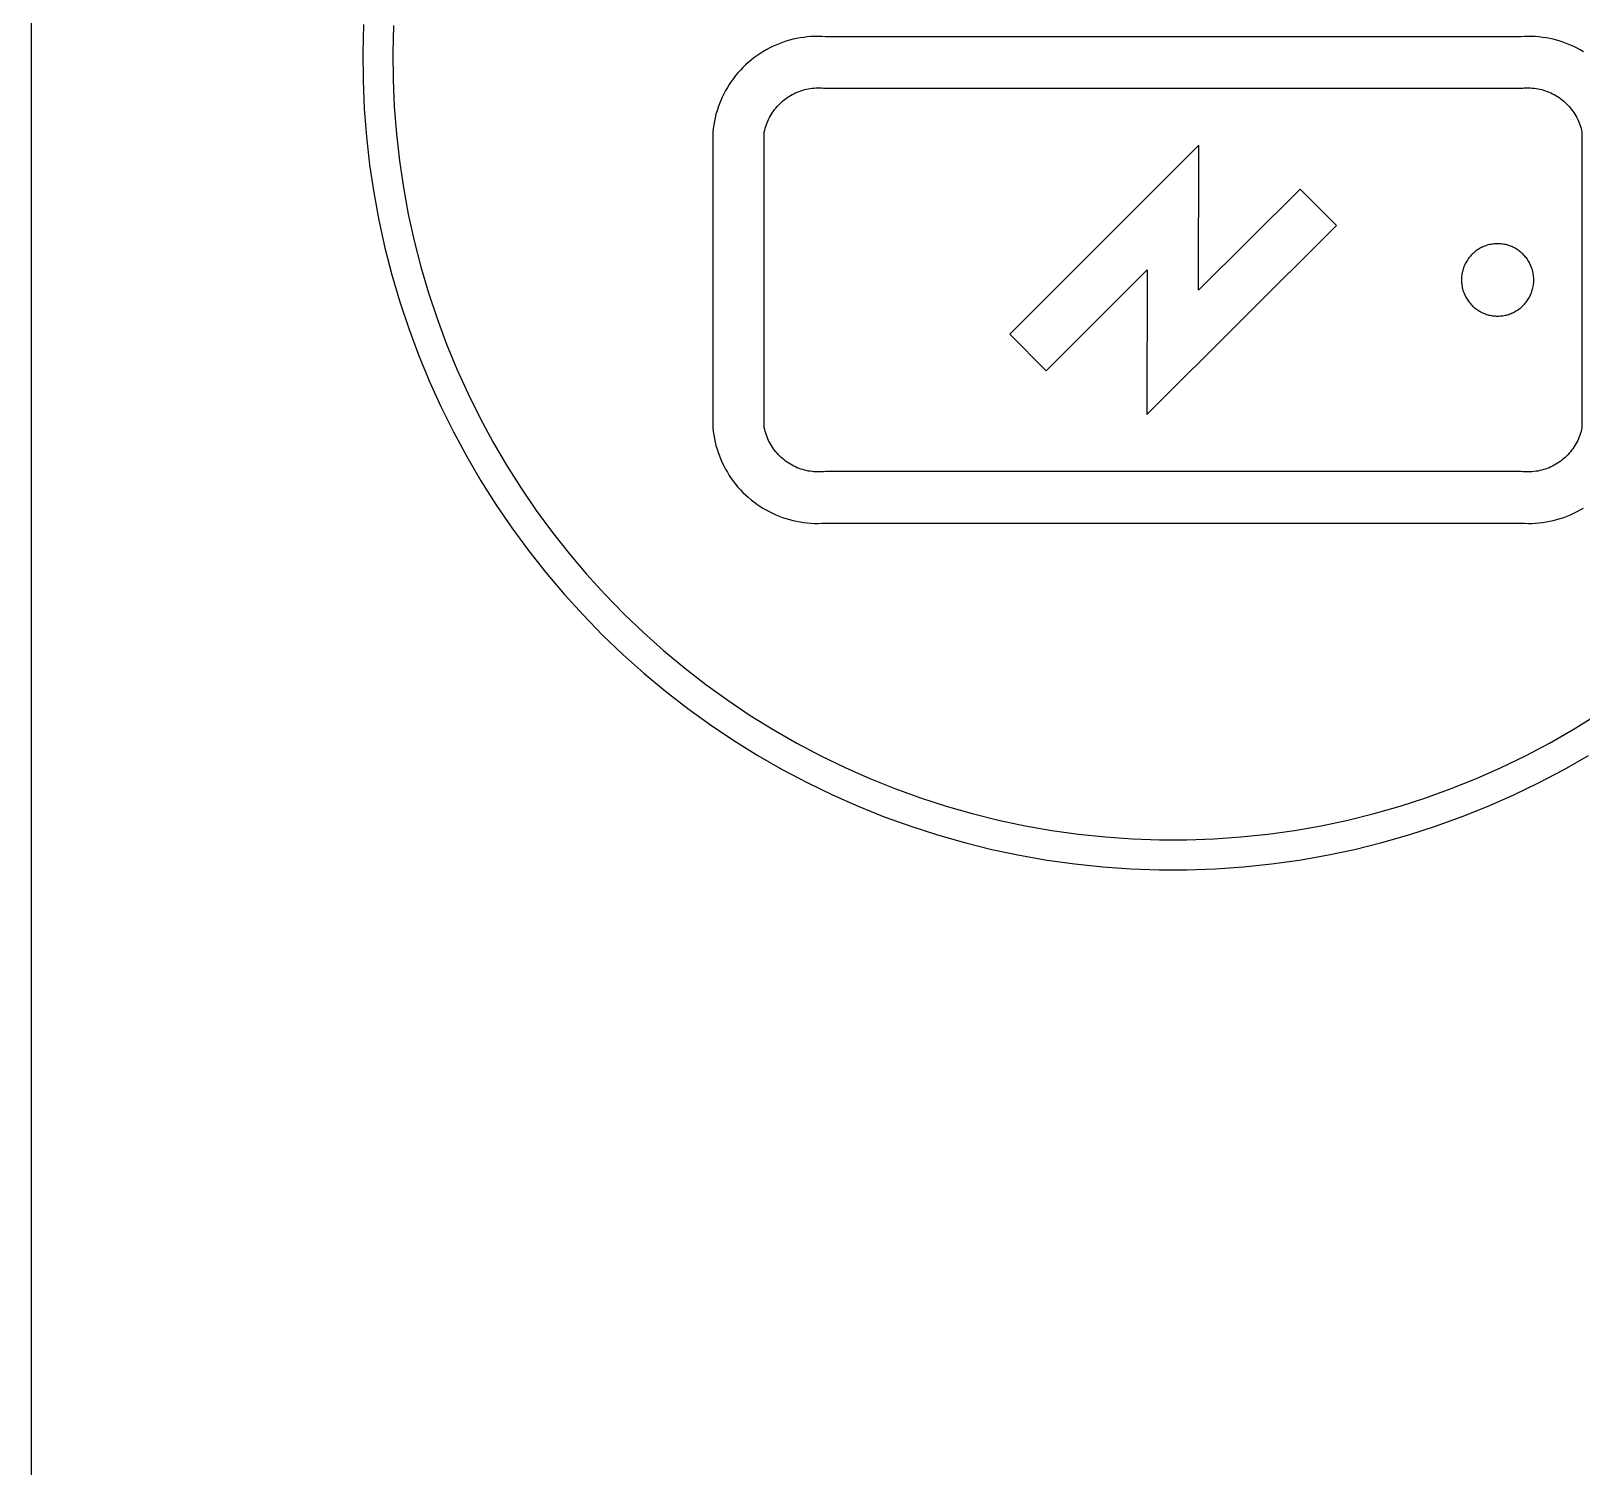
# Model space of a CAD drawing. Header units: millimetres. Extents: x 430 to 4403, y -1522 to 1254.
# Drawn here: x 1899.8 to 1951.5, y -530.8 to -482.9 of the extents above; entities that cross this region are included whole.
import ezdxf

# ---------------------------------------------------------------- set-up
doc = ezdxf.new("R2010")
doc.units = ezdxf.units.MM
doc.header["$MEASUREMENT"] = 0
doc.layers.add('Utwórz2D linie widoczne', color=7, linetype='Continuous', true_color=0x000000)

msp = doc.modelspace()

# ---------------------------------------------------------------- linework, layer by layer
at = {"layer": 'Utwórz2D linie widoczne'}
for p, q in [((1899.814, -351.85), (1899.797, -614.949)), ((1910.876, -482.725), (1910.852, -483.662)), ((1911.875, -482.768), (1911.852, -483.67)), ((1925.423, -483.176), (1925.304, -483.198)), ((1925.543, -483.158), (1925.423, -483.176)), ((1925.663, -483.144), (1925.543, -483.158)), ((1925.784, -483.134), (1925.663, -483.144)), ((1925.905, -483.129), (1925.784, -483.134)), ((1926.026, -483.128), (1925.905, -483.129)), ((1926.147, -483.13), (1926.026, -483.128)), ((1926.268, -483.137), (1926.147, -483.13)), ((1949.436, -483.137), (1926.268, -483.137)), ((1949.557, -483.13), (1949.436, -483.137)), ((1949.678, -483.128), (1949.557, -483.13)), ((1949.799, -483.129), (1949.678, -483.128)), ((1949.92, -483.134), (1949.799, -483.129)), ((1950.041, -483.144), (1949.92, -483.134)), ((1950.161, -483.158), (1950.041, -483.144)), ((1950.281, -483.176), (1950.161, -483.158)), ((1950.4, -483.198), (1950.281, -483.176)), ((1910.852, -483.662), (1910.86, -484.599)), ((1911.852, -483.67), (1911.86, -484.573)), ((1924.08, -483.703), (1923.98, -483.771)), ((1924.182, -483.638), (1924.08, -483.703)), ((1924.287, -483.577), (1924.182, -483.638)), ((1924.393, -483.52), (1924.287, -483.577)), ((1924.502, -483.466), (1924.393, -483.52)), ((1924.612, -483.416), (1924.502, -483.466)), ((1924.724, -483.37), (1924.612, -483.416)), ((1924.837, -483.327), (1924.724, -483.37)), ((1924.952, -483.289), (1924.837, -483.327)), ((1925.068, -483.255), (1924.952, -483.289)), ((1925.186, -483.224), (1925.068, -483.255)), ((1925.304, -483.198), (1925.186, -483.224)), ((1950.518, -483.224), (1950.4, -483.198)), ((1950.636, -483.255), (1950.518, -483.224)), ((1950.752, -483.289), (1950.636, -483.255)), ((1950.867, -483.327), (1950.752, -483.289)), ((1950.98, -483.37), (1950.867, -483.327)), ((1951.092, -483.416), (1950.98, -483.37)), ((1951.202, -483.466), (1951.092, -483.416)), ((1951.311, -483.52), (1951.202, -483.466)), ((1951.417, -483.577), (1951.311, -483.52)), ((1951.522, -483.638), (1951.417, -483.577)), ((1923.518, -484.162), (1923.434, -484.249)), ((1923.605, -484.077), (1923.518, -484.162)), ((1923.694, -483.996), (1923.605, -484.077)), ((1923.787, -483.918), (1923.694, -483.996)), ((1923.882, -483.843), (1923.787, -483.918)), ((1923.98, -483.771), (1923.882, -483.843)), ((1910.86, -484.599), (1910.901, -485.535)), ((1911.86, -484.573), (1911.899, -485.474)), ((1923.062, -484.726), (1922.998, -484.829)), ((1923.13, -484.626), (1923.062, -484.726)), ((1923.201, -484.528), (1923.13, -484.626)), ((1923.275, -484.432), (1923.201, -484.528)), ((1923.353, -484.339), (1923.275, -484.432)), ((1923.434, -484.249), (1923.353, -484.339)), ((1922.828, -485.15), (1922.778, -485.26)), ((1922.881, -485.041), (1922.828, -485.15)), ((1922.938, -484.934), (1922.881, -485.041)), ((1922.998, -484.829), (1922.938, -484.934)), ((1924.838, -485.284), (1924.887, -485.244)), ((1924.887, -485.244), (1924.938, -485.204)), ((1924.938, -485.204), (1924.99, -485.167)), ((1924.99, -485.167), (1925.043, -485.132)), ((1925.043, -485.132), (1925.098, -485.098)), ((1925.098, -485.098), (1925.154, -485.066)), ((1925.154, -485.066), (1925.21, -485.037)), ((1925.21, -485.037), (1925.268, -485.009)), ((1925.268, -485.009), (1925.327, -484.983)), ((1925.327, -484.983), (1925.386, -484.96)), ((1925.386, -484.96), (1925.446, -484.938)), ((1925.446, -484.938), (1925.508, -484.918)), ((1925.508, -484.918), (1925.569, -484.901)), ((1925.569, -484.901), (1925.631, -484.886)), ((1925.631, -484.886), (1925.694, -484.873)), ((1925.694, -484.873), (1925.757, -484.862)), ((1925.757, -484.862), (1925.821, -484.853)), ((1925.821, -484.853), (1925.884, -484.847)), ((1925.884, -484.847), (1925.948, -484.842)), ((1925.948, -484.842), (1926.012, -484.84)), ((1926.012, -484.84), (1926.076, -484.84)), ((1926.076, -484.84), (1926.14, -484.843)), ((1926.14, -484.843), (1926.204, -484.847)), ((1926.204, -484.847), (1926.268, -484.854)), ((1926.268, -484.854), (1949.436, -484.854)), ((1949.436, -484.854), (1949.5, -484.847)), ((1949.5, -484.847), (1949.564, -484.843)), ((1949.564, -484.843), (1949.628, -484.84)), ((1949.628, -484.84), (1949.692, -484.84)), ((1949.692, -484.84), (1949.756, -484.842)), ((1949.756, -484.842), (1949.82, -484.847)), ((1949.82, -484.847), (1949.883, -484.853)), ((1949.883, -484.853), (1949.947, -484.862)), ((1949.947, -484.862), (1950.01, -484.873)), ((1950.01, -484.873), (1950.073, -484.886)), ((1950.073, -484.886), (1950.135, -484.901)), ((1950.135, -484.901), (1950.196, -484.918)), ((1950.196, -484.918), (1950.257, -484.938)), ((1950.257, -484.938), (1950.318, -484.96)), ((1950.318, -484.96), (1950.377, -484.983)), ((1950.377, -484.983), (1950.436, -485.009)), ((1950.436, -485.009), (1950.494, -485.037)), ((1950.494, -485.037), (1950.55, -485.066)), ((1950.55, -485.066), (1950.606, -485.098)), ((1950.606, -485.098), (1950.661, -485.132)), ((1950.661, -485.132), (1950.714, -485.167)), ((1950.714, -485.167), (1950.766, -485.204)), ((1950.766, -485.204), (1950.817, -485.244)), ((1950.817, -485.244), (1950.866, -485.284)), ((1910.901, -485.535), (1910.974, -486.469)), ((1911.899, -485.474), (1911.969, -486.374)), ((1922.62, -485.718), (1922.59, -485.835)), ((1922.654, -485.602), (1922.62, -485.718)), ((1922.691, -485.486), (1922.654, -485.602)), ((1922.733, -485.373), (1922.691, -485.486)), ((1922.778, -485.26), (1922.733, -485.373)), ((1924.432, -485.776), (1924.465, -485.721)), ((1924.465, -485.721), (1924.499, -485.667)), ((1924.499, -485.667), (1924.536, -485.614)), ((1924.536, -485.614), (1924.574, -485.563)), ((1924.574, -485.563), (1924.614, -485.513)), ((1924.614, -485.513), (1924.655, -485.464)), ((1924.655, -485.464), (1924.699, -485.417)), ((1924.699, -485.417), (1924.743, -485.371)), ((1924.743, -485.371), (1924.79, -485.327)), ((1924.79, -485.327), (1924.838, -485.284)), ((1950.866, -485.284), (1950.914, -485.327)), ((1950.914, -485.327), (1950.961, -485.371)), ((1950.961, -485.371), (1951.005, -485.417)), ((1951.005, -485.417), (1951.049, -485.464)), ((1951.049, -485.464), (1951.09, -485.513)), ((1951.09, -485.513), (1951.13, -485.563)), ((1951.13, -485.563), (1951.168, -485.614)), ((1951.168, -485.614), (1951.205, -485.667)), ((1951.205, -485.667), (1951.239, -485.721)), ((1951.239, -485.721), (1951.272, -485.776)), ((1922.526, -486.193), (1922.513, -486.313)), ((1922.543, -486.073), (1922.526, -486.193)), ((1922.565, -485.954), (1922.543, -486.073)), ((1922.59, -485.835), (1922.565, -485.954)), ((1924.23, -486.313), (1924.244, -486.251)), ((1924.244, -486.251), (1924.26, -486.189)), ((1924.26, -486.189), (1924.279, -486.127)), ((1924.279, -486.127), (1924.299, -486.067)), ((1924.299, -486.067), (1924.322, -486.007)), ((1924.322, -486.007), (1924.346, -485.948)), ((1924.346, -485.948), (1924.373, -485.89)), ((1924.373, -485.89), (1924.402, -485.832)), ((1924.402, -485.832), (1924.432, -485.776)), ((1951.272, -485.776), (1951.302, -485.832)), ((1951.302, -485.832), (1951.331, -485.89)), ((1951.331, -485.89), (1951.358, -485.948)), ((1951.358, -485.948), (1951.382, -486.007)), ((1951.382, -486.007), (1951.405, -486.067)), ((1951.405, -486.067), (1951.425, -486.127)), ((1951.425, -486.127), (1951.444, -486.189)), ((1951.444, -486.189), (1951.46, -486.251)), ((1951.46, -486.251), (1951.474, -486.313)), ((1910.974, -486.469), (1911.08, -487.401)), ((1911.969, -486.374), (1912.071, -487.271)), ((1922.513, -486.313), (1922.513, -496.165)), ((1924.23, -496.165), (1924.23, -486.313)), ((1938.706, -486.747), (1932.409, -493.05)), ((1938.7, -491.585), (1938.706, -486.747)), ((1951.474, -486.313), (1951.474, -496.165)), ((1912.071, -487.271), (1912.204, -488.164)), ((1911.08, -487.401), (1911.217, -488.328)), ((1911.217, -488.328), (1911.387, -489.249)), ((1912.204, -488.164), (1912.367, -489.051)), ((1942.079, -488.216), (1938.7, -491.585)), ((1943.291, -489.431), (1942.079, -488.216)), ((1911.387, -489.249), (1911.589, -490.165)), ((1912.367, -489.051), (1912.562, -489.933)), ((1936.978, -495.728), (1943.291, -489.431)), ((1911.589, -490.165), (1911.823, -491.072)), ((1912.562, -489.933), (1912.787, -490.807)), ((1947.786, -490.413), (1947.758, -490.444)), ((1947.815, -490.383), (1947.786, -490.413)), ((1947.846, -490.354), (1947.815, -490.383)), ((1947.877, -490.326), (1947.846, -490.354)), ((1947.909, -490.299), (1947.877, -490.326)), ((1947.942, -490.274), (1947.909, -490.299)), ((1947.976, -490.249), (1947.942, -490.274)), ((1948.011, -490.226), (1947.976, -490.249)), ((1948.046, -490.204), (1948.011, -490.226)), ((1948.083, -490.183), (1948.046, -490.204)), ((1948.12, -490.164), (1948.083, -490.183)), ((1948.157, -490.145), (1948.12, -490.164)), ((1948.196, -490.128), (1948.157, -490.145)), ((1948.234, -490.113), (1948.196, -490.128)), ((1948.274, -490.099), (1948.234, -490.113)), ((1948.314, -490.086), (1948.274, -490.099)), ((1948.354, -490.074), (1948.314, -490.086)), ((1948.394, -490.064), (1948.354, -490.074)), ((1948.435, -490.056), (1948.394, -490.064)), ((1948.477, -490.048), (1948.435, -490.056)), ((1948.518, -490.043), (1948.477, -490.048)), ((1948.56, -490.038), (1948.518, -490.043)), ((1948.601, -490.035), (1948.56, -490.038)), ((1948.643, -490.034), (1948.601, -490.035)), ((1948.685, -490.034), (1948.643, -490.034)), ((1948.727, -490.035), (1948.685, -490.034)), ((1948.769, -490.038), (1948.727, -490.035)), ((1948.81, -490.043), (1948.769, -490.038)), ((1948.852, -490.048), (1948.81, -490.043)), ((1948.893, -490.056), (1948.852, -490.048)), ((1948.934, -490.064), (1948.893, -490.056)), ((1948.974, -490.074), (1948.934, -490.064)), ((1949.015, -490.086), (1948.974, -490.074)), ((1949.054, -490.099), (1949.015, -490.086)), ((1949.094, -490.113), (1949.054, -490.099)), ((1949.133, -490.128), (1949.094, -490.113)), ((1949.171, -490.145), (1949.133, -490.128)), ((1949.208, -490.164), (1949.171, -490.145)), ((1949.245, -490.183), (1949.208, -490.164)), ((1949.282, -490.204), (1949.245, -490.183)), ((1949.317, -490.226), (1949.282, -490.204)), ((1949.352, -490.249), (1949.317, -490.226)), ((1949.386, -490.274), (1949.352, -490.249)), ((1949.419, -490.299), (1949.386, -490.274)), ((1949.451, -490.326), (1949.419, -490.299)), ((1949.482, -490.354), (1949.451, -490.326)), ((1949.513, -490.383), (1949.482, -490.354)), ((1949.542, -490.413), (1949.513, -490.383)), ((1949.57, -490.444), (1949.542, -490.413)), ((1912.787, -490.807), (1913.042, -491.672)), ((1933.623, -494.263), (1936.984, -490.9)), ((1936.984, -490.9), (1936.978, -495.728)), ((1947.502, -490.919), (1947.492, -490.959)), ((1947.514, -490.878), (1947.502, -490.919)), ((1947.527, -490.839), (1947.514, -490.878)), ((1947.542, -490.8), (1947.527, -490.839)), ((1947.558, -490.761), (1947.542, -490.8)), ((1947.575, -490.723), (1947.558, -490.761)), ((1947.593, -490.685), (1947.575, -490.723)), ((1947.613, -490.648), (1947.593, -490.685)), ((1947.634, -490.612), (1947.613, -490.648)), ((1947.657, -490.577), (1947.634, -490.612)), ((1947.68, -490.542), (1947.657, -490.577)), ((1947.705, -490.509), (1947.68, -490.542)), ((1947.731, -490.476), (1947.705, -490.509)), ((1947.758, -490.444), (1947.731, -490.476)), ((1949.597, -490.476), (1949.57, -490.444)), ((1949.623, -490.509), (1949.597, -490.476)), ((1949.648, -490.542), (1949.623, -490.509)), ((1949.671, -490.577), (1949.648, -490.542)), ((1949.694, -490.612), (1949.671, -490.577)), ((1949.715, -490.648), (1949.694, -490.612)), ((1949.735, -490.685), (1949.715, -490.648)), ((1949.753, -490.723), (1949.735, -490.685)), ((1949.771, -490.761), (1949.753, -490.723)), ((1949.786, -490.8), (1949.771, -490.761)), ((1949.801, -490.839), (1949.786, -490.8)), ((1949.814, -490.878), (1949.801, -490.839)), ((1949.826, -490.919), (1949.814, -490.878)), ((1949.836, -490.959), (1949.826, -490.919)), ((1911.823, -491.072), (1912.087, -491.971)), ((1947.461, -491.166), (1947.459, -491.208)), ((1947.459, -491.208), (1947.459, -491.249)), ((1947.459, -491.249), (1947.46, -491.291)), ((1947.46, -491.291), (1947.462, -491.333)), ((1947.464, -491.124), (1947.461, -491.166)), ((1947.462, -491.333), (1947.466, -491.375)), ((1947.469, -491.082), (1947.464, -491.124)), ((1947.466, -491.375), (1947.472, -491.416)), ((1947.475, -491.041), (1947.469, -491.082)), ((1947.472, -491.416), (1947.479, -491.457)), ((1947.483, -491), (1947.475, -491.041)), ((1947.492, -490.959), (1947.483, -491)), ((1949.845, -491), (1949.836, -490.959)), ((1949.853, -491.041), (1949.845, -491)), ((1949.849, -491.457), (1949.856, -491.416)), ((1949.859, -491.082), (1949.853, -491.041)), ((1949.856, -491.416), (1949.862, -491.375)), ((1949.864, -491.124), (1949.859, -491.082)), ((1949.862, -491.375), (1949.866, -491.333)), ((1949.867, -491.166), (1949.864, -491.124)), ((1949.866, -491.333), (1949.868, -491.291)), ((1949.869, -491.208), (1949.867, -491.166)), ((1949.868, -491.291), (1949.869, -491.249)), ((1949.869, -491.249), (1949.869, -491.208)), ((1912.087, -491.971), (1912.383, -492.861)), ((1913.042, -491.672), (1913.326, -492.529)), ((1947.479, -491.457), (1947.487, -491.498)), ((1947.487, -491.498), (1947.497, -491.539)), ((1947.497, -491.539), (1947.508, -491.579)), ((1947.508, -491.579), (1947.52, -491.619)), ((1947.52, -491.619), (1947.534, -491.659)), ((1947.534, -491.659), (1947.549, -491.698)), ((1947.549, -491.698), (1947.566, -491.736)), ((1947.566, -491.736), (1947.584, -491.774)), ((1947.584, -491.774), (1947.603, -491.811)), ((1947.603, -491.811), (1947.624, -491.848)), ((1947.624, -491.848), (1947.645, -491.883)), ((1947.645, -491.883), (1947.668, -491.918)), ((1947.668, -491.918), (1947.693, -491.952)), ((1947.693, -491.952), (1947.718, -491.986)), ((1949.61, -491.986), (1949.635, -491.952)), ((1949.635, -491.952), (1949.66, -491.918)), ((1949.66, -491.918), (1949.683, -491.883)), ((1949.683, -491.883), (1949.704, -491.848)), ((1949.704, -491.848), (1949.725, -491.811)), ((1949.725, -491.811), (1949.744, -491.774)), ((1949.744, -491.774), (1949.762, -491.736)), ((1949.762, -491.736), (1949.779, -491.698)), ((1949.779, -491.698), (1949.794, -491.659)), ((1949.794, -491.659), (1949.808, -491.619)), ((1949.808, -491.619), (1949.82, -491.579)), ((1949.82, -491.579), (1949.831, -491.539)), ((1949.831, -491.539), (1949.841, -491.498)), ((1949.841, -491.498), (1949.849, -491.457)), ((1947.718, -491.986), (1947.744, -492.018)), ((1947.744, -492.018), (1947.772, -492.05)), ((1947.772, -492.05), (1947.801, -492.08)), ((1947.801, -492.08), (1947.83, -492.11)), ((1947.83, -492.11), (1947.861, -492.138)), ((1947.861, -492.138), (1947.893, -492.165)), ((1947.893, -492.165), (1947.925, -492.191)), ((1947.925, -492.191), (1947.959, -492.217)), ((1947.959, -492.217), (1947.993, -492.24)), ((1947.993, -492.24), (1948.029, -492.263)), ((1948.029, -492.263), (1948.064, -492.285)), ((1948.064, -492.285), (1948.101, -492.305)), ((1948.101, -492.305), (1948.138, -492.324)), ((1948.138, -492.324), (1948.176, -492.341)), ((1948.176, -492.341), (1948.215, -492.357)), ((1948.215, -492.357), (1948.254, -492.372)), ((1948.254, -492.372), (1948.294, -492.386)), ((1948.294, -492.386), (1948.334, -492.398)), ((1948.334, -492.398), (1948.374, -492.409)), ((1948.374, -492.409), (1948.415, -492.418)), ((1948.415, -492.418), (1948.456, -492.426)), ((1948.456, -492.426), (1948.497, -492.433)), ((1948.497, -492.433), (1948.539, -492.438)), ((1948.539, -492.438), (1948.58, -492.441)), ((1948.58, -492.441), (1948.622, -492.444)), ((1948.622, -492.444), (1948.664, -492.444)), ((1948.664, -492.444), (1948.706, -492.444)), ((1948.706, -492.444), (1948.748, -492.441)), ((1948.748, -492.441), (1948.789, -492.438)), ((1948.789, -492.438), (1948.831, -492.433)), ((1948.831, -492.433), (1948.872, -492.426)), ((1948.872, -492.426), (1948.913, -492.418)), ((1948.913, -492.418), (1948.954, -492.409)), ((1948.954, -492.409), (1948.995, -492.398)), ((1948.995, -492.398), (1949.035, -492.386)), ((1949.035, -492.386), (1949.074, -492.372)), ((1949.074, -492.372), (1949.113, -492.357)), ((1949.113, -492.357), (1949.152, -492.341)), ((1949.152, -492.341), (1949.19, -492.324)), ((1949.19, -492.324), (1949.227, -492.305)), ((1949.227, -492.305), (1949.264, -492.285)), ((1949.264, -492.285), (1949.3, -492.263)), ((1949.3, -492.263), (1949.335, -492.24)), ((1949.335, -492.24), (1949.369, -492.217)), ((1949.369, -492.217), (1949.403, -492.191)), ((1949.403, -492.191), (1949.435, -492.165)), ((1949.435, -492.165), (1949.467, -492.138)), ((1949.467, -492.138), (1949.498, -492.11)), ((1949.498, -492.11), (1949.527, -492.08)), ((1949.527, -492.08), (1949.556, -492.05)), ((1949.556, -492.05), (1949.584, -492.018)), ((1949.584, -492.018), (1949.61, -491.986)), ((1912.383, -492.861), (1912.71, -493.739)), ((1913.326, -492.529), (1913.641, -493.375)), ((1913.641, -493.375), (1913.985, -494.209)), ((1932.409, -493.05), (1933.623, -494.263)), ((1912.71, -493.739), (1913.067, -494.606)), ((1913.985, -494.209), (1914.357, -495.031)), ((1913.067, -494.606), (1913.453, -495.46)), ((1914.357, -495.031), (1914.758, -495.84)), ((1913.453, -495.46), (1913.869, -496.299)), ((1914.758, -495.84), (1915.186, -496.634)), ((1913.869, -496.299), (1914.314, -497.124)), ((1922.513, -496.165), (1922.526, -496.285)), ((1922.526, -496.285), (1922.543, -496.405)), ((1922.543, -496.405), (1922.565, -496.524)), ((1922.565, -496.524), (1922.59, -496.643)), ((1924.244, -496.227), (1924.23, -496.165)), ((1924.26, -496.289), (1924.244, -496.227)), ((1924.279, -496.35), (1924.26, -496.289)), ((1924.299, -496.411), (1924.279, -496.35)), ((1924.322, -496.471), (1924.299, -496.411)), ((1924.346, -496.53), (1924.322, -496.471)), ((1924.373, -496.588), (1924.346, -496.53)), ((1924.402, -496.646), (1924.373, -496.588)), ((1951.331, -496.588), (1951.302, -496.646)), ((1951.358, -496.53), (1951.331, -496.588)), ((1951.382, -496.471), (1951.358, -496.53)), ((1951.405, -496.411), (1951.382, -496.471)), ((1951.425, -496.35), (1951.405, -496.411)), ((1951.444, -496.289), (1951.425, -496.35)), ((1951.46, -496.227), (1951.444, -496.289)), ((1951.474, -496.165), (1951.46, -496.227)), ((1914.314, -497.124), (1914.788, -497.933)), ((1915.186, -496.634), (1915.642, -497.413)), ((1922.59, -496.643), (1922.62, -496.76)), ((1922.62, -496.76), (1922.654, -496.876)), ((1922.654, -496.876), (1922.691, -496.991)), ((1922.691, -496.991), (1922.733, -497.105)), ((1922.733, -497.105), (1922.778, -497.217)), ((1924.432, -496.702), (1924.402, -496.646)), ((1924.465, -496.757), (1924.432, -496.702)), ((1924.499, -496.811), (1924.465, -496.757)), ((1924.536, -496.864), (1924.499, -496.811)), ((1924.574, -496.915), (1924.536, -496.864)), ((1924.614, -496.965), (1924.574, -496.915)), ((1924.655, -497.014), (1924.614, -496.965)), ((1924.699, -497.061), (1924.655, -497.014)), ((1924.743, -497.107), (1924.699, -497.061)), ((1924.79, -497.151), (1924.743, -497.107)), ((1950.961, -497.107), (1950.914, -497.151)), ((1951.005, -497.061), (1950.961, -497.107)), ((1951.049, -497.014), (1951.005, -497.061)), ((1951.09, -496.965), (1951.049, -497.014)), ((1951.13, -496.915), (1951.09, -496.965)), ((1951.168, -496.864), (1951.13, -496.915)), ((1951.205, -496.811), (1951.168, -496.864)), ((1951.239, -496.757), (1951.205, -496.811)), ((1951.272, -496.702), (1951.239, -496.757)), ((1951.302, -496.646), (1951.272, -496.702)), ((1915.642, -497.413), (1916.125, -498.176)), ((1922.778, -497.217), (1922.828, -497.328)), ((1922.828, -497.328), (1922.881, -497.437)), ((1922.881, -497.437), (1922.938, -497.544)), ((1922.938, -497.544), (1922.998, -497.649)), ((1922.998, -497.649), (1923.062, -497.751)), ((1924.838, -497.194), (1924.79, -497.151)), ((1924.887, -497.234), (1924.838, -497.194)), ((1924.938, -497.273), (1924.887, -497.234)), ((1924.99, -497.311), (1924.938, -497.273)), ((1925.043, -497.346), (1924.99, -497.311)), ((1925.098, -497.38), (1925.043, -497.346)), ((1925.154, -497.411), (1925.098, -497.38)), ((1925.21, -497.441), (1925.154, -497.411)), ((1925.268, -497.469), (1925.21, -497.441)), ((1925.327, -497.495), (1925.268, -497.469)), ((1925.386, -497.518), (1925.327, -497.495)), ((1925.446, -497.54), (1925.386, -497.518)), ((1925.508, -497.559), (1925.446, -497.54)), ((1925.569, -497.577), (1925.508, -497.559)), ((1925.631, -497.592), (1925.569, -497.577)), ((1925.694, -497.605), (1925.631, -497.592)), ((1925.757, -497.616), (1925.694, -497.605)), ((1925.821, -497.625), (1925.757, -497.616)), ((1925.884, -497.631), (1925.821, -497.625)), ((1925.948, -497.636), (1925.884, -497.631)), ((1926.012, -497.638), (1925.948, -497.636)), ((1926.076, -497.638), (1926.012, -497.638)), ((1926.14, -497.635), (1926.076, -497.638)), ((1926.204, -497.631), (1926.14, -497.635)), ((1926.268, -497.624), (1926.204, -497.631)), ((1949.436, -497.624), (1926.268, -497.624)), ((1949.5, -497.631), (1949.436, -497.624)), ((1949.564, -497.635), (1949.5, -497.631)), ((1949.628, -497.638), (1949.564, -497.635)), ((1949.692, -497.638), (1949.628, -497.638)), ((1949.756, -497.636), (1949.692, -497.638)), ((1949.82, -497.631), (1949.756, -497.636)), ((1949.883, -497.625), (1949.82, -497.631)), ((1949.947, -497.616), (1949.883, -497.625)), ((1950.01, -497.605), (1949.947, -497.616)), ((1950.073, -497.592), (1950.01, -497.605)), ((1950.135, -497.577), (1950.073, -497.592)), ((1950.196, -497.559), (1950.135, -497.577)), ((1950.257, -497.54), (1950.196, -497.559)), ((1950.318, -497.518), (1950.257, -497.54)), ((1950.377, -497.495), (1950.318, -497.518)), ((1950.436, -497.469), (1950.377, -497.495)), ((1950.494, -497.441), (1950.436, -497.469)), ((1950.55, -497.411), (1950.494, -497.441)), ((1950.606, -497.38), (1950.55, -497.411)), ((1950.661, -497.346), (1950.606, -497.38)), ((1950.714, -497.311), (1950.661, -497.346)), ((1950.766, -497.273), (1950.714, -497.311)), ((1950.817, -497.234), (1950.766, -497.273)), ((1950.866, -497.194), (1950.817, -497.234)), ((1950.914, -497.151), (1950.866, -497.194)), ((1914.788, -497.933), (1915.289, -498.725)), ((1923.062, -497.751), (1923.13, -497.852)), ((1923.13, -497.852), (1923.201, -497.95)), ((1923.201, -497.95), (1923.275, -498.046)), ((1923.275, -498.046), (1923.353, -498.139)), ((1923.353, -498.139), (1923.434, -498.229)), ((1916.125, -498.176), (1916.633, -498.921)), ((1923.434, -498.229), (1923.518, -498.316)), ((1923.518, -498.316), (1923.605, -498.401)), ((1923.605, -498.401), (1923.694, -498.482)), ((1923.694, -498.482), (1923.787, -498.56)), ((1923.787, -498.56), (1923.882, -498.635)), ((1923.882, -498.635), (1923.98, -498.707)), ((1915.289, -498.725), (1915.817, -499.499)), ((1916.633, -498.921), (1917.168, -499.649)), ((1923.98, -498.707), (1924.08, -498.775)), ((1924.08, -498.775), (1924.182, -498.84)), ((1924.182, -498.84), (1924.287, -498.901)), ((1924.287, -498.901), (1924.393, -498.958)), ((1924.393, -498.958), (1924.502, -499.012)), ((1924.502, -499.012), (1924.612, -499.062)), ((1924.612, -499.062), (1924.724, -499.108)), ((1924.724, -499.108), (1924.837, -499.151)), ((1924.837, -499.151), (1924.952, -499.189)), ((1924.952, -499.189), (1925.068, -499.223)), ((1950.636, -499.223), (1950.752, -499.189)), ((1950.752, -499.189), (1950.867, -499.151)), ((1950.867, -499.151), (1950.98, -499.108)), ((1950.98, -499.108), (1951.092, -499.062)), ((1951.092, -499.062), (1951.202, -499.012)), ((1951.202, -499.012), (1951.311, -498.958)), ((1951.311, -498.958), (1951.417, -498.901)), ((1951.417, -498.901), (1951.522, -498.84)), ((1915.817, -499.499), (1916.372, -500.255)), ((1917.168, -499.649), (1917.727, -500.357)), ((1925.068, -499.223), (1925.186, -499.254)), ((1925.186, -499.254), (1925.304, -499.28)), ((1925.304, -499.28), (1925.423, -499.302)), ((1925.423, -499.302), (1925.543, -499.32)), ((1925.543, -499.32), (1925.663, -499.334)), ((1925.663, -499.334), (1925.784, -499.344)), ((1925.784, -499.344), (1925.905, -499.349)), ((1925.905, -499.349), (1926.026, -499.35)), ((1926.026, -499.35), (1926.147, -499.348)), ((1926.147, -499.348), (1926.268, -499.341)), ((1926.268, -499.341), (1949.436, -499.341)), ((1949.436, -499.341), (1949.557, -499.348)), ((1949.557, -499.348), (1949.678, -499.35)), ((1949.678, -499.35), (1949.799, -499.349)), ((1949.799, -499.349), (1949.92, -499.344)), ((1949.92, -499.344), (1950.041, -499.334)), ((1950.041, -499.334), (1950.161, -499.32)), ((1950.161, -499.32), (1950.281, -499.302)), ((1950.281, -499.302), (1950.4, -499.28)), ((1950.4, -499.28), (1950.518, -499.254)), ((1950.518, -499.254), (1950.636, -499.223)), ((1916.372, -500.255), (1916.953, -500.99)), ((1917.727, -500.357), (1918.31, -501.046)), ((1916.953, -500.99), (1917.559, -501.705)), ((1918.31, -501.046), (1918.917, -501.713)), ((1917.559, -501.705), (1918.189, -502.399)), ((1918.917, -501.713), (1919.547, -502.36)), ((1918.189, -502.399), (1918.843, -503.07)), ((1919.547, -502.36), (1920.199, -502.984)), ((1918.843, -503.07), (1919.52, -503.718)), ((1920.199, -502.984), (1920.872, -503.585)), ((1919.52, -503.718), (1920.219, -504.342)), ((1920.872, -503.585), (1921.566, -504.162)), ((1920.219, -504.342), (1920.94, -504.942)), ((1921.566, -504.162), (1922.279, -504.715)), ((1922.279, -504.715), (1923.011, -505.243)), ((1920.94, -504.942), (1921.68, -505.516)), ((1923.011, -505.243), (1923.761, -505.746)), ((1921.68, -505.516), (1922.44, -506.064)), ((1923.761, -505.746), (1924.528, -506.221)), ((1951.177, -506.22), (1951.944, -505.744)), ((1922.44, -506.064), (1923.219, -506.586)), ((1924.528, -506.221), (1925.311, -506.67)), ((1950.394, -506.669), (1951.177, -506.22)), ((1923.219, -506.586), (1924.016, -507.08)), ((1925.311, -506.67), (1926.109, -507.092)), ((1949.596, -507.09), (1950.394, -506.669)), ((1924.016, -507.08), (1924.829, -507.546)), ((1926.109, -507.092), (1926.921, -507.485)), ((1948.784, -507.484), (1949.596, -507.09)), ((1950.876, -507.545), (1951.689, -507.078)), ((1924.829, -507.546), (1925.657, -507.984)), ((1925.657, -507.984), (1926.501, -508.393)), ((1926.921, -507.485), (1927.747, -507.85)), ((1927.747, -507.85), (1928.584, -508.187)), ((1947.121, -508.185), (1947.958, -507.849)), ((1947.958, -507.849), (1948.784, -507.484)), ((1949.204, -508.391), (1950.047, -507.982)), ((1950.047, -507.982), (1950.876, -507.545)), ((1926.501, -508.393), (1927.358, -508.772)), ((1928.584, -508.187), (1929.433, -508.494)), ((1929.433, -508.494), (1930.292, -508.771)), ((1945.413, -508.77), (1946.272, -508.493)), ((1946.272, -508.493), (1947.121, -508.185)), ((1948.347, -508.77), (1949.204, -508.391)), ((1927.358, -508.772), (1928.228, -509.121)), ((1930.292, -508.771), (1931.16, -509.018)), ((1931.16, -509.018), (1932.036, -509.236)), ((1943.67, -509.235), (1944.546, -509.018)), ((1944.546, -509.018), (1945.413, -508.77)), ((1947.477, -509.12), (1948.347, -508.77)), ((1928.228, -509.121), (1929.109, -509.44)), ((1929.109, -509.44), (1930.001, -509.728)), ((1932.036, -509.236), (1932.919, -509.422)), ((1932.919, -509.422), (1933.808, -509.578)), ((1941.898, -509.577), (1942.787, -509.421)), ((1942.787, -509.421), (1943.67, -509.235)), ((1945.704, -509.727), (1946.596, -509.439)), ((1946.596, -509.439), (1947.477, -509.12)), ((1930.001, -509.728), (1930.902, -509.985)), ((1930.902, -509.985), (1931.812, -510.21)), ((1933.808, -509.578), (1934.701, -509.703)), ((1934.701, -509.703), (1935.599, -509.797)), ((1935.599, -509.797), (1936.499, -509.859)), ((1936.499, -509.859), (1937.401, -509.89)), ((1937.401, -509.89), (1938.304, -509.89)), ((1938.304, -509.89), (1939.206, -509.859)), ((1939.206, -509.859), (1940.106, -509.796)), ((1940.106, -509.796), (1941.004, -509.702)), ((1941.004, -509.702), (1941.898, -509.577)), ((1943.893, -510.209), (1944.803, -509.984)), ((1944.803, -509.984), (1945.704, -509.727)), ((1931.812, -510.21), (1932.729, -510.404)), ((1932.729, -510.404), (1933.652, -510.566)), ((1933.652, -510.566), (1934.58, -510.695)), ((1941.125, -510.695), (1942.053, -510.565)), ((1942.053, -510.565), (1942.976, -510.403)), ((1942.976, -510.403), (1943.893, -510.209)), ((1934.58, -510.695), (1935.512, -510.793)), ((1935.512, -510.793), (1936.447, -510.858)), ((1936.447, -510.858), (1937.384, -510.89)), ((1937.384, -510.89), (1938.321, -510.89)), ((1938.321, -510.89), (1939.258, -510.857)), ((1939.258, -510.857), (1940.193, -510.792)), ((1940.193, -510.792), (1941.125, -510.695))]:
    msp.add_line(p, q, dxfattribs=at)

doc.saveas('drawing.dxf')
